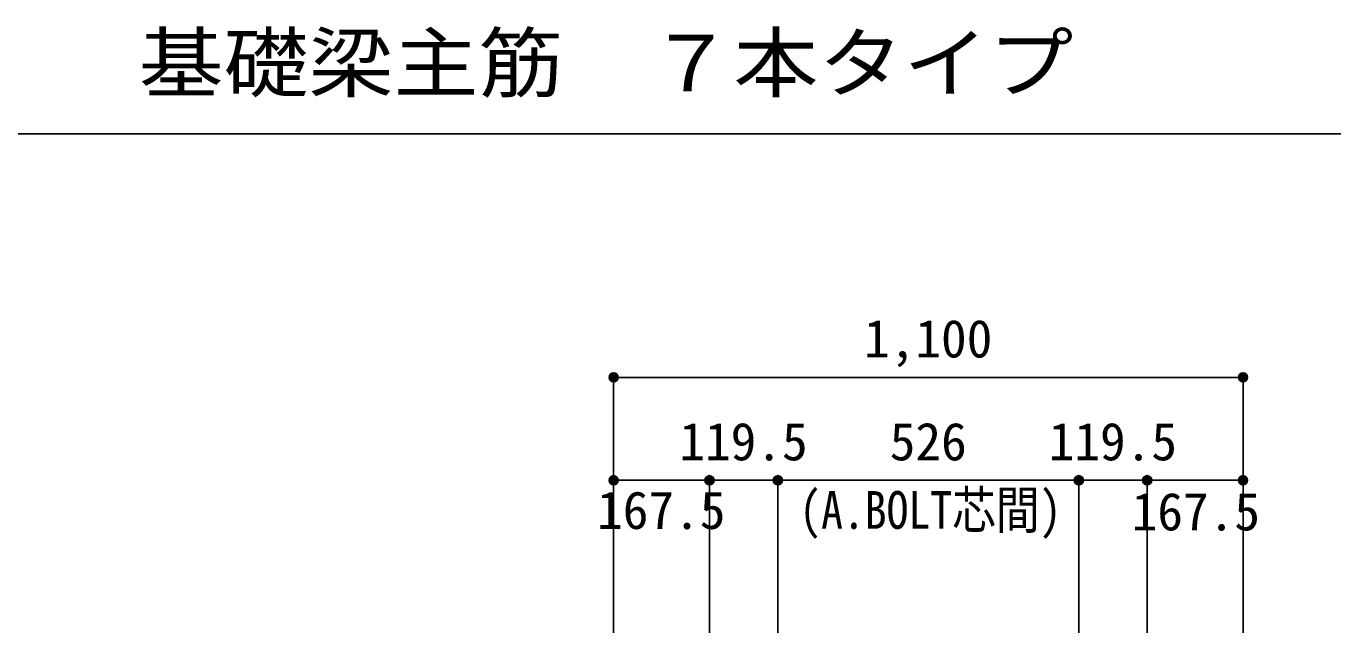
# Model space of a CAD drawing. Units: millimetres at full size, sheet at 1:30. Extents: x -5973 to 5954, y -4195 to 4201.
# Drawn here: x -1024 to 1259, y -1095 to -33 of the extents above; entities that cross this region are included whole.
import ezdxf
from ezdxf.enums import TextEntityAlignment as Align

# ---------------------------------------------------------------- set-up
doc = ezdxf.new("R2010")
doc.units = ezdxf.units.MM
doc.header["$LTSCALE"] = 30
doc.header["$PDMODE"] = 32
doc.header["$PDSIZE"] = 15
for name, color, linetype in [('0-7_文字', 4, 'Continuous'), ('0-D_寸法', 4, 'Continuous'), ('6-7_文字', 7, 'Continuous'), ('F-0_枠', 6, 'Continuous')]:
    doc.layers.add(name, color=color, linetype=linetype)
doc.styles.add('ＭＳ ゴシック', font='')
doc.styles.get('ＭＳ ゴシック').set_extended_font_data('MS Gothic')

msp = doc.modelspace()

# ---------------------------------------------------------------- linework, layer by layer
at = {"layer": '0-D_寸法'}
for p, q in [((2.44, -647.85), (1102.44, -647.85)), ((2.44, -647.85), (2.44, -827.85)), ((2.44, -647.85), (2.44, -827.85)), ((2.44, -647.85), (1102.44, -647.85)), ((1102.44, -647.85), (1102.44, -827.85)), ((2.44, -827.85), (169.94, -827.85)), ((2.44, -827.85), (2.44, -1094.89)), ((169.94, -827.85), (169.94, -1094.89)), ((169.94, -827.85), (289.44, -827.85)), ((289.44, -827.85), (289.44, -1094.89)), ((289.44, -827.85), (815.44, -827.85)), ((815.44, -827.85), (815.44, -1094.89)), ((815.44, -827.85), (934.94, -827.85)), ((934.94, -827.85), (934.94, -1094.89)), ((934.94, -827.85), (1102.44, -827.85)), ((1102.44, -827.85), (1102.44, -1094.89)), ((1102.44, -827.85), (1102.44, -1094.89))]:
    msp.add_line(p, q, dxfattribs=at)
for centre, radius in [((2.44, -647.85), 8), ((2.44, -647.85), 7.2), ((2.44, -647.85), 6.4), ((2.44, -647.85), 5.6), ((2.44, -647.85), 4.8), ((2.44, -647.85), 4), ((2.44, -647.85), 3.2), ((2.44, -647.85), 2.4), ((2.44, -647.85), 1.6), ((2.44, -647.85), 0.8), ((1102.44, -647.85), 8), ((1102.44, -647.85), 7.2), ((1102.44, -647.85), 6.4), ((1102.44, -647.85), 5.6), ((1102.44, -647.85), 4.8), ((1102.44, -647.85), 4), ((1102.44, -647.85), 3.2), ((1102.44, -647.85), 2.4), ((1102.44, -647.85), 1.6), ((1102.44, -647.85), 0.8), ((2.44, -827.85), 8), ((2.44, -827.85), 7.2), ((2.44, -827.85), 6.4), ((169.94, -827.85), 8), ((169.94, -827.85), 7.2), ((169.94, -827.85), 6.4), ((289.44, -827.85), 8), ((289.44, -827.85), 7.2), ((289.44, -827.85), 6.4), ((815.44, -827.85), 8), ((815.44, -827.85), 7.2), ((815.44, -827.85), 6.4), ((934.94, -827.85), 8), ((934.94, -827.85), 7.2), ((934.94, -827.85), 6.4), ((1102.44, -827.85), 8), ((1102.44, -827.85), 7.2), ((1102.44, -827.85), 6.4), ((2.44, -827.85), 5.6), ((2.44, -827.85), 4.8), ((2.44, -827.85), 4), ((2.44, -827.85), 3.2), ((2.44, -827.85), 2.4), ((2.44, -827.85), 1.6), ((2.44, -827.85), 0.8), ((169.94, -827.85), 5.6), ((169.94, -827.85), 4.8), ((169.94, -827.85), 4), ((169.94, -827.85), 3.2), ((169.94, -827.85), 2.4), ((169.94, -827.85), 1.6), ((169.94, -827.85), 0.8), ((289.44, -827.85), 5.6), ((289.44, -827.85), 4.8), ((289.44, -827.85), 4), ((289.44, -827.85), 3.2), ((289.44, -827.85), 2.4), ((289.44, -827.85), 1.6), ((289.44, -827.85), 0.8), ((815.44, -827.85), 5.6), ((815.44, -827.85), 4.8), ((815.44, -827.85), 4), ((815.44, -827.85), 3.2), ((815.44, -827.85), 2.4), ((815.44, -827.85), 1.6), ((815.44, -827.85), 0.8), ((934.94, -827.85), 5.6), ((934.94, -827.85), 4.8), ((934.94, -827.85), 4), ((934.94, -827.85), 3.2), ((934.94, -827.85), 2.4), ((934.94, -827.85), 1.6), ((934.94, -827.85), 0.8), ((1102.44, -827.85), 5.6), ((1102.44, -827.85), 4.8), ((1102.44, -827.85), 4), ((1102.44, -827.85), 3.2), ((1102.44, -827.85), 2.4), ((1102.44, -827.85), 1.6), ((1102.44, -827.85), 0.8)]:
    msp.add_circle(centre, radius, dxfattribs=at)
at = {"layer": '0-D_寸法', "color": 7}
for p in [(2.44, -647.85), (1102.44, -647.85), (2.44, -827.85), (169.94, -827.85), (289.44, -827.85), (815.44, -827.85), (934.94, -827.85), (1102.44, -827.85)]:
    msp.add_point(p, dxfattribs=at)
at = {"layer": 'F-0_枠', "color": 2}
msp.add_line((-5972.88, -222.05), (3723.6, -222.05), dxfattribs=at)

# ---------------------------------------------------------------- texts
at = {"layer": '0-7_文字', "style": 'ＭＳ ゴシック', "width": 0.85}
msp.add_text('(A.BOLT芯間)', height=65.98, dxfattribs=at).set_placement((326.92, -932.62), align=Align.BOTTOM_LEFT)
at = {"layer": '0-D_寸法', "style": 'ＭＳ ゴシック'}
for s, p in [('1,100', (439.94, -632.85)), ('119.5', (117.19, -812.85)), ('526', (484.94, -812.85)), ('119.5', (762.69, -812.85)), ('167.5', (-26.46, -932.91)), ('167.5', (907.76, -935.42))]:
    msp.add_text(s, height=65.98, dxfattribs=at).set_placement(p, align=Align.BOTTOM_LEFT)
at = {"layer": '6-7_文字', "color": 2, "style": 'ＭＳ ゴシック', "width": 1.1}
msp.add_text('\u3000\u3000基礎梁主筋\u3000７本タイプ', height=98.97, dxfattribs=at).set_placement((-1124.64, -177.05), align=Align.BOTTOM_LEFT)

doc.saveas('drawing.dxf')
